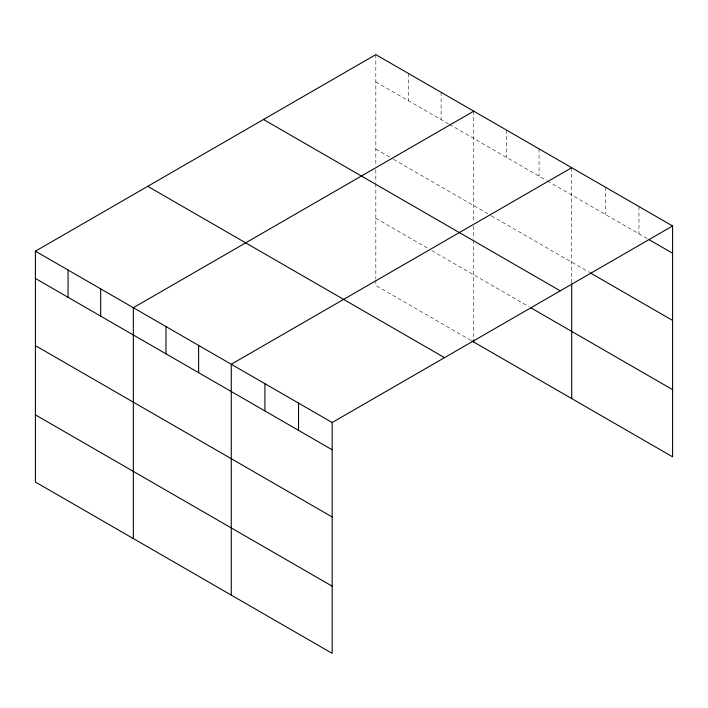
<?xml version="1.0" encoding="UTF-8"?>
<svg xmlns="http://www.w3.org/2000/svg" width="708" height="708" viewBox="0 0 708 708"><rect width="100%" height="100%" fill="white"/><g stroke="black" fill="none" stroke-linecap="round" stroke-linejoin="round"><path stroke-width="0.53" stroke-dasharray="3.54 2.66" d="M375.824 81.898L448.571 123.9M449.509 124.44L546.514 180.443M547.443 180.983L647.378 238.676M375.824 149.078L392.613 158.778M393.542 159.318L490.547 215.321M491.476 215.86L589.445 272.421M375.824 218.303L428.057 248.455M431.783 250.614L528.788 306.617M470.962 340.415L375.824 285.483L375.824 280.067M638.961 206.55L638.961 233.826M605.331 187.133L605.331 214.4M571.692 167.716L571.692 282.722M539.053 148.866L539.053 176.142M506.406 130.024L506.406 157.291M473.758 111.174L473.758 221.852M473.758 226.179L473.758 239.154M473.758 240.233L473.758 338.778M441.111 92.323L441.111 119.59M408.463 73.482L408.463 100.748M375.824 54.631L375.824 165.309M375.824 169.628L375.824 182.611M375.824 183.691L375.824 278.987"/><path stroke-width="1.06" d="M672.6 225.976L332.176 422.517L332.176 653.369L35.4 482.024L35.4 251.172L375.824 54.631L672.6 225.976L672.6 456.828L471.891 340.955M473.758 111.174L133.334 307.714L133.334 538.567M571.692 167.716L231.277 364.257L231.277 595.109M649.245 239.755L672.6 253.243M590.384 272.961L672.6 320.423M263.482 119.484L560.258 290.829M530.655 307.697L672.6 389.648M147.742 186.31L444.518 357.655M35.4 251.172L332.176 422.517M35.4 278.439L332.176 449.784M35.4 345.619L332.176 516.964M35.4 414.844L332.176 586.189M571.692 283.802L571.692 398.569M473.758 339.867L473.758 342.026M298.546 403.091L298.546 430.367M264.907 383.674L264.907 410.941M198.629 345.407L198.629 372.674M165.982 326.565L165.982 353.832M100.695 288.864L100.695 316.131M68.048 270.022L68.048 297.289"/></g></svg>
